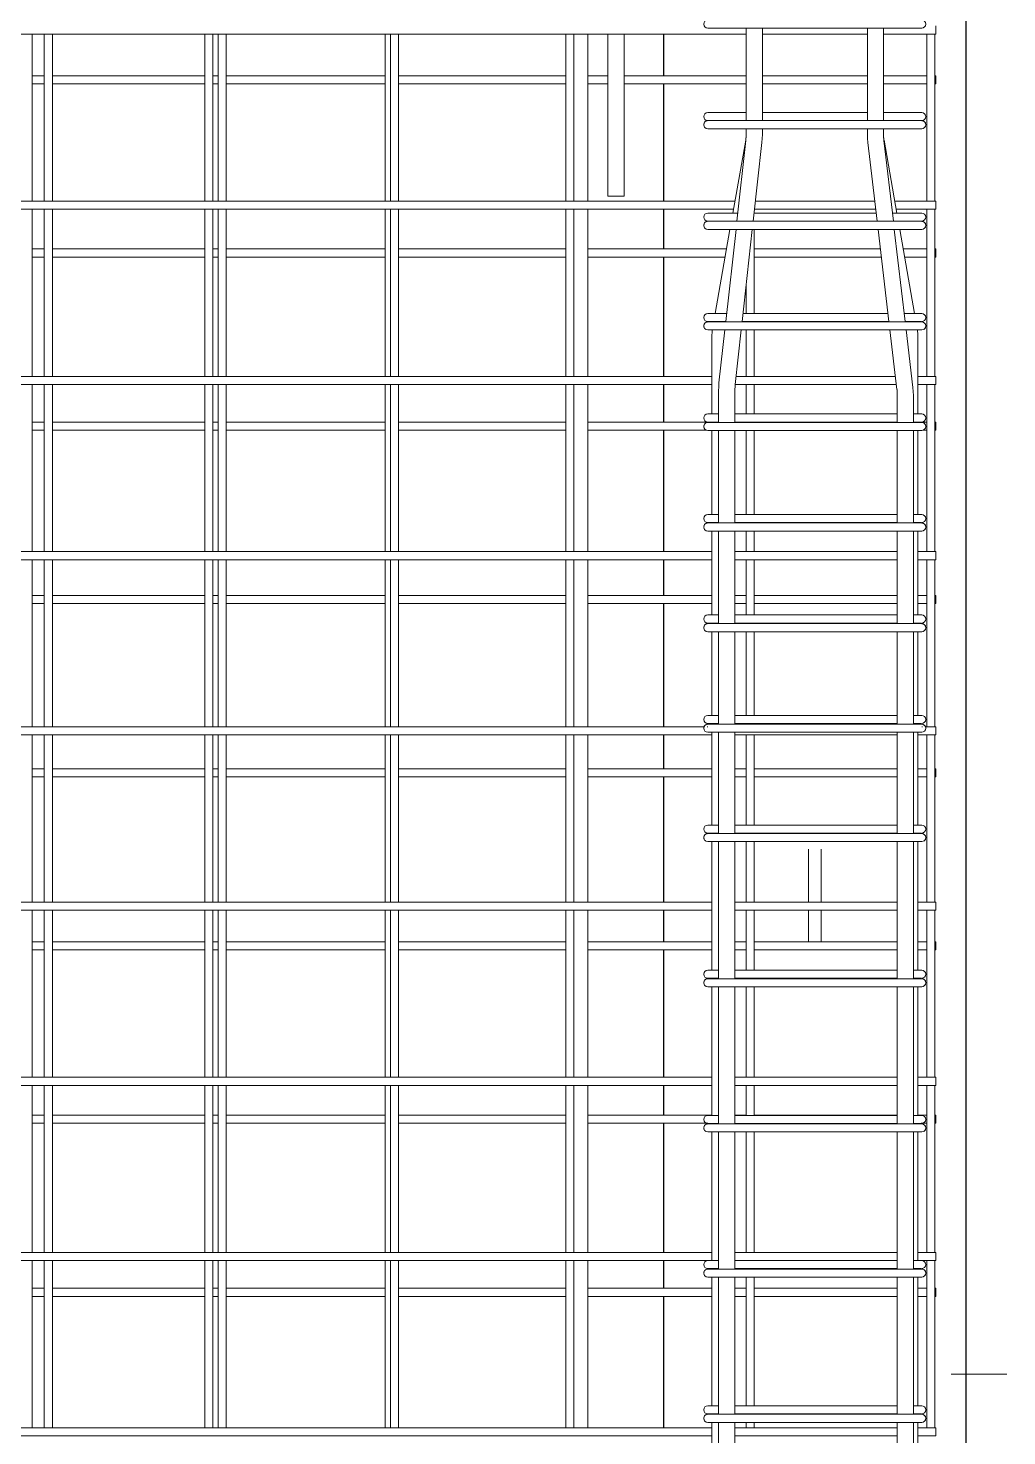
# Model space of a CAD drawing. Header units: millimetres. Extents: x 1435 to 26503, y -2036 to 18836.
# Drawn here: x 4909 to 5879, y 1588 to 2984 of the extents above; entities that cross this region are included whole.
import ezdxf

# ---------------------------------------------------------------- set-up
doc = ezdxf.new("R2010")
doc.units = ezdxf.units.MM
for name, color, linetype, lineweight in [('A-GENM', 13, 'Continuous', 18), ('A-WALL', 113, 'Continuous', 25), ('G-ANNO-SYMB', 111, 'Continuous', 9), ('S-RBAR', 171, 'Continuous', 18)]:
    doc.layers.add(name, color=color, linetype=linetype, lineweight=lineweight)

# ---------------------------------------------------------------- blocks, each defined once
blk = doc.blocks.new('12_7Ø_ Lifting Insert_COLUMN - 12_9Ø Lifting insert-V3-Elevation Front 1')
at = {"layer": 'A-GENM', "flags": 128}
for points in [[(5682.5, 2170), (5682.5, 2165.9), (5682.5, 2154.4), (5682.5, 2137.2), (5682.5, 2117.6)], [(5695.2, 2117.6), (5695.2, 2122.8), (5695.2, 2142.3), (5695.2, 2158.2), (5695.2, 2167.8), (5695.2, 2170)], [(5682.5, 2109.6), (5682.5, 2097.7), (5682.5, 2081.8), (5682.5, 2078.2)], [(5695.2, 2078.2), (5695.2, 2085.6), (5695.2, 2102.8), (5695.2, 2109.6)]]:
    blk.add_lwpolyline(points, dxfattribs=at)

msp = doc.modelspace()

# ---------------------------------------------------------------- linework, layer by layer
at = {"layer": 'A-WALL'}
for p, q in [((5838.8, -378), (5838.8, 3660)), ((5538.8, 2978.3), (5538.8, 2937)), ((5538.8, 2929), (5538.8, 2812.5)), ((5538.8, 2804.5), (5538.8, 2765.2)), ((5538.8, 2757.2), (5538.8, 2638.8)), ((5538.8, 2630.8), (5538.8, 2593.4)), ((5538.8, 2585.4), (5538.8, 2465.1)), ((5538.8, 2457.1), (5538.8, 2421.7)), ((5538.8, 2413.7), (5538.8, 2291.3)), ((5538.8, 2283.3), (5538.8, 2249.9)), ((5538.8, 2241.9), (5538.8, 2117.6)), ((5538.8, 2109.6), (5538.8, 2078.2)), ((5538.8, 2070.2), (5538.8, 1943.9)), ((5538.8, 1935.9), (5538.8, 1906.4)), ((5538.8, 1898.4), (5538.8, 1770.2)), ((5538.8, 1762.2), (5538.8, 1734.7)), ((5538.8, 1726.7), (5538.8, 1596.4))]:
    msp.add_line(p, q, dxfattribs=at)
at = {"layer": 'G-ANNO-SYMB'}
msp.add_line((5879.1, 1649.7), (5824.1, 1649.7), dxfattribs=at)
at = {"layer": 'S-RBAR'}
for p, q in [((5620.9, 2978.3), (4408.8, 2978.3)), ((4913.4, 2812.5), (4913.4, 2978.3)), ((4925.4, 2812.5), (4925.4, 2978.3)), ((4933.4, 2812.5), (4933.4, 2978.3)), ((5084.3, 2812.5), (5084.3, 2978.3)), ((5092.3, 2812.5), (5092.3, 2978.3)), ((5097.6, 2812.5), (5097.6, 2978.3)), ((5105.6, 2812.5), (5105.6, 2978.3)), ((5263.2, 2812.5), (5263.2, 2978.3)), ((5268.3, 2812.5), (5268.3, 2978.3)), ((5276.3, 2812.5), (5276.3, 2978.3)), ((5442, 2812.5), (5442, 2978.3)), ((5450, 2812.5), (5450, 2978.3)), ((5463.8, 2812.5), (5463.8, 2978.3)), ((5483.8, 2817.5), (5483.8, 2978.3)), ((5499.8, 2817.5), (5499.8, 2978.3)), ((5582.8, 2984.1), (5602.8, 2984.1)), ((5582.8, 2984.1), (5602.8, 2984.1)), ((5774.8, 2984.1), (5602.8, 2984.1)), ((5620.9, 2892.4), (5620.9, 2984.1)), ((5636.9, 2892.4), (5636.9, 2984.1)), ((5740.9, 2978.3), (5636.9, 2978.3)), ((5740.9, 2892.4), (5740.9, 2984.1)), ((5756.9, 2892.4), (5756.9, 2984.1)), ((5808.8, 2978.3), (5756.9, 2978.3)), ((5774.8, 2984.1), (5794.8, 2984.1)), ((5799.8, 2812.5), (5799.8, 2978.3)), ((5807.8, 2812.5), (5807.8, 2978.3)), ((5808.8, 2986.3), (5808.8, 2978.3)), ((4925.4, 2937), (4913.4, 2937)), ((5084.3, 2937), (4933.4, 2937)), ((5097.6, 2937), (5092.3, 2937)), ((5263.2, 2937), (5105.6, 2937)), ((5442, 2937), (5276.3, 2937)), ((5483.8, 2937), (5463.8, 2937)), ((5620.9, 2937), (5499.8, 2937)), ((5740.9, 2937), (5636.9, 2937)), ((5799.8, 2937), (5756.9, 2937)), ((5808.8, 2937), (5807.8, 2937)), ((5808.8, 2937), (5808.8, 2929)), ((4925.4, 2929), (4913.4, 2929)), ((5084.3, 2929), (4933.4, 2929)), ((5097.6, 2929), (5092.3, 2929)), ((5263.2, 2929), (5105.6, 2929)), ((5442, 2929), (5276.3, 2929)), ((5483.8, 2929), (5463.8, 2929)), ((5620.9, 2929), (5499.8, 2929)), ((5740.9, 2929), (5636.9, 2929)), ((5799.8, 2929), (5756.9, 2929)), ((5808.8, 2929), (5807.8, 2929)), ((5602.8, 2900.4), (5582.8, 2900.4)), ((5582.8, 2892.4), (5588.7, 2892.4)), ((5582.8, 2892.4), (5588.7, 2892.4)), ((5588.7, 2892.4), (5602.8, 2892.4)), ((5602.8, 2900.4), (5620.9, 2900.4)), ((5774.8, 2892.4), (5602.8, 2892.4)), ((5636.9, 2900.4), (5740.9, 2900.4)), ((5756.9, 2900.4), (5774.8, 2900.4)), ((5794.8, 2900.4), (5774.8, 2900.4)), ((5774.8, 2892.4), (5794.8, 2892.4)), ((5582.8, 2884.4), (5602.8, 2884.4)), ((5582.8, 2884.4), (5602.8, 2884.4)), ((5774.8, 2884.4), (5602.8, 2884.4)), ((5620.6, 2872.6), (5620.9, 2878.3)), ((5620.9, 2878.6), (5620.9, 2884.4)), ((5620.9, 2878.3), (5620.9, 2878.6)), ((5636.7, 2874.7), (5636.9, 2878.6)), ((5636.9, 2878.6), (5636.9, 2884.4)), ((5740.9, 2878.6), (5740.9, 2884.4)), ((5741.1, 2874.7), (5740.9, 2878.6)), ((5756.9, 2878.6), (5756.9, 2884.4)), ((5756.9, 2878.3), (5756.9, 2878.6)), ((5757.3, 2872.6), (5756.9, 2878.3)), ((5774.8, 2884.4), (5794.8, 2884.4)), ((5607.7, 2800.8), (5620.4, 2873.1)), ((5611.7, 2792.6), (5620.6, 2872.6)), ((5627.8, 2792.6), (5636.5, 2870.8)), ((5636.5, 2870.8), (5636.7, 2874.7)), ((5741.4, 2870.8), (5741.1, 2874.7)), ((5750.6, 2792.6), (5741.4, 2870.8)), ((5766.7, 2792.6), (5757.3, 2872.6)), ((5770.1, 2800.8), (5757.4, 2873.1)), ((5609.7, 2812.5), (4408.8, 2812.5)), ((5499.8, 2817.5), (5483.8, 2817.5)), ((5748.2, 2812.5), (5630, 2812.5)), ((5808.8, 2812.5), (5768.1, 2812.5)), ((5808.8, 2812.5), (5808.8, 2804.5)), ((5608.3, 2804.5), (4408.8, 2804.5)), ((4913.4, 2638.8), (4913.4, 2804.5)), ((4925.4, 2638.8), (4925.4, 2804.5)), ((4933.4, 2638.8), (4933.4, 2804.5)), ((5084.3, 2638.8), (5084.3, 2804.5)), ((5092.3, 2638.8), (5092.3, 2804.5)), ((5097.6, 2638.8), (5097.6, 2804.5)), ((5105.6, 2638.8), (5105.6, 2804.5)), ((5263.2, 2638.8), (5263.2, 2804.5)), ((5268.3, 2638.8), (5268.3, 2804.5)), ((5276.3, 2638.8), (5276.3, 2804.5)), ((5442, 2638.8), (5442, 2804.5)), ((5450, 2638.8), (5450, 2804.5)), ((5463.8, 2638.8), (5463.8, 2804.5)), ((5602.8, 2800.8), (5582.8, 2800.8)), ((5588.7, 2792.8), (5582.8, 2792.8)), ((5582.8, 2792.6), (5588.7, 2792.6)), ((5582.8, 2792.6), (5588.7, 2792.6)), ((5602.8, 2792.8), (5588.7, 2792.8)), ((5588.7, 2792.6), (5602.8, 2792.6)), ((5602.8, 2800.8), (5612.6, 2800.8)), ((5602.8, 2792.8), (5611.7, 2792.8)), ((5774.8, 2792.6), (5602.8, 2792.6)), ((5627.8, 2792.8), (5750.6, 2792.8)), ((5628.7, 2800.8), (5749.6, 2800.8)), ((5628.9, 2800.8), (5628.9, 2802.6)), ((5749.2, 2804.5), (5629.1, 2804.5)), ((5765.7, 2800.8), (5774.8, 2800.8)), ((5766.7, 2792.8), (5774.8, 2792.8)), ((5808.8, 2804.5), (5769.5, 2804.5)), ((5794.8, 2800.8), (5774.8, 2800.8)), ((5788.9, 2792.8), (5774.8, 2792.8)), ((5774.8, 2792.6), (5794.8, 2792.6)), ((5794.1, 2792.8), (5788.9, 2792.8)), ((5799.8, 2638.8), (5799.8, 2804.5)), ((5807.8, 2638.8), (5807.8, 2804.5)), ((5582.8, 2784.6), (5602.8, 2784.6)), ((5582.8, 2784.6), (5602.8, 2784.6)), ((5590.1, 2701.2), (5604.8, 2784.6)), ((5600.7, 2693.4), (5610.8, 2784.6)), ((5774.8, 2784.6), (5602.8, 2784.6)), ((5616.8, 2693.4), (5626.9, 2784.6)), ((5628.9, 2701.2), (5628.9, 2784.6)), ((5762.3, 2693.4), (5751.5, 2784.6)), ((5778.4, 2693.4), (5767.6, 2784.6)), ((5787.7, 2701.2), (5773, 2784.6)), ((5774.8, 2784.6), (5794.8, 2784.6)), ((4925.4, 2765.2), (4913.4, 2765.2)), ((5084.3, 2765.2), (4933.4, 2765.2)), ((5097.6, 2765.2), (5092.3, 2765.2)), ((5263.2, 2765.2), (5105.6, 2765.2)), ((5442, 2765.2), (5276.3, 2765.2)), ((5601.4, 2765.2), (5463.8, 2765.2)), ((5753.8, 2765.2), (5628.9, 2765.2)), ((5799.8, 2765.2), (5776.4, 2765.2)), ((5808.8, 2765.2), (5807.8, 2765.2)), ((5808.8, 2765.2), (5808.8, 2757.2)), ((4925.4, 2757.2), (4913.4, 2757.2)), ((5084.3, 2757.2), (4933.4, 2757.2)), ((5097.6, 2757.2), (5092.3, 2757.2)), ((5263.2, 2757.2), (5105.6, 2757.2)), ((5442, 2757.2), (5276.3, 2757.2)), ((5600, 2757.2), (5463.8, 2757.2)), ((5754.8, 2757.2), (5628.9, 2757.2)), ((5799.8, 2757.2), (5777.8, 2757.2)), ((5808.8, 2757.2), (5807.8, 2757.2)), ((5620.9, 2701.2), (5620.9, 2730.5)), ((5601.4, 2701.2), (5582.8, 2701.2)), ((5617.6, 2701.2), (5761.4, 2701.2)), ((5794.8, 2701.2), (5777.6, 2701.2)), ((5588.7, 2693.2), (5582.8, 2693.2)), ((5582.8, 2692.9), (5588.7, 2692.9)), ((5582.8, 2692.9), (5588.7, 2692.9)), ((5582.8, 2684.9), (5602.8, 2684.9)), ((5582.8, 2684.9), (5602.8, 2684.9)), ((5600.6, 2693.2), (5588.7, 2693.2)), ((5588.7, 2692.9), (5602.8, 2692.9)), ((5593.9, 2632.5), (5599.7, 2684.9)), ((5774.8, 2692.9), (5602.8, 2692.9)), ((5774.8, 2684.9), (5602.8, 2684.9)), ((5609.8, 2630.7), (5615.8, 2684.9)), ((5616.8, 2693.2), (5762.3, 2693.2)), ((5620.9, 2638.8), (5620.9, 2684.9)), ((5628.9, 2638.8), (5628.9, 2684.9)), ((5770.2, 2626), (5763.3, 2684.9)), ((5774.8, 2692.9), (5794.8, 2692.9)), ((5774.8, 2684.9), (5794.8, 2684.9)), ((5788.9, 2693.2), (5778.5, 2693.2)), ((5786.1, 2627.9), (5779.4, 2684.9)), ((5794.1, 2693.2), (5788.9, 2693.2)), ((5586.9, 2601.6), (5586.9, 2678.8)), ((5790.9, 2601.6), (5790.9, 2678.8)), ((5586.9, 2638.8), (4408.8, 2638.8)), ((5768.7, 2638.8), (5610.7, 2638.8)), ((5808.8, 2638.8), (5790.9, 2638.8)), ((5808.8, 2638.8), (5808.8, 2630.8)), ((5586.9, 2630.8), (4408.8, 2630.8)), ((4913.4, 2465.1), (4913.4, 2630.8)), ((4925.4, 2465.1), (4925.4, 2630.8)), ((4933.4, 2465.1), (4933.4, 2630.8)), ((5084.3, 2465.1), (5084.3, 2630.8)), ((5092.3, 2465.1), (5092.3, 2630.8)), ((5097.6, 2465.1), (5097.6, 2630.8)), ((5105.6, 2465.1), (5105.6, 2630.8)), ((5263.2, 2465.1), (5263.2, 2630.8)), ((5268.3, 2465.1), (5268.3, 2630.8)), ((5276.3, 2465.1), (5276.3, 2630.8)), ((5442, 2465.1), (5442, 2630.8)), ((5450, 2465.1), (5450, 2630.8)), ((5463.8, 2465.1), (5463.8, 2630.8)), ((5593.5, 2624.6), (5593.7, 2628.6)), ((5593.5, 2593.2), (5593.5, 2624.6)), ((5593.7, 2628.6), (5593.9, 2632.5)), ((5609.5, 2624.6), (5609.8, 2630.3)), ((5609.5, 2593.2), (5609.5, 2624.6)), ((5769.7, 2630.8), (5609.8, 2630.8)), ((5609.8, 2630.3), (5609.8, 2630.7)), ((5620.9, 2601.6), (5620.9, 2630.8)), ((5628.9, 2601.6), (5628.9, 2630.8)), ((5770.3, 2625.7), (5770.2, 2626)), ((5770.6, 2620), (5770.3, 2625.7)), ((5786.4, 2624), (5786.1, 2627.9)), ((5786.6, 2620), (5786.4, 2624)), ((5808.8, 2630.8), (5790.9, 2630.8)), ((5799.8, 2465.1), (5799.8, 2630.8)), ((5807.8, 2465.1), (5807.8, 2630.8)), ((5770.6, 2593.2), (5770.6, 2620)), ((5786.6, 2593.2), (5786.6, 2620)), ((5592.9, 2601.6), (5582.8, 2601.6)), ((5609.5, 2601.6), (5770.6, 2601.6)), ((5794.8, 2601.6), (5786.9, 2601.6)), ((4925.4, 2593.4), (4913.4, 2593.4)), ((4925.4, 2585.4), (4913.4, 2585.4)), ((5084.3, 2593.4), (4933.4, 2593.4)), ((5084.3, 2585.4), (4933.4, 2585.4)), ((5097.6, 2593.4), (5092.3, 2593.4)), ((5097.6, 2585.4), (5092.3, 2585.4)), ((5263.2, 2593.4), (5105.6, 2593.4)), ((5263.2, 2585.4), (5105.6, 2585.4)), ((5442, 2593.4), (5276.3, 2593.4)), ((5442, 2585.4), (5276.3, 2585.4)), ((5586.9, 2593.4), (5463.8, 2593.4)), ((5581.5, 2585.4), (5463.8, 2585.4)), ((5588.7, 2593.6), (5582.8, 2593.6)), ((5582.8, 2593.2), (5588.7, 2593.2)), ((5582.8, 2593.2), (5588.7, 2593.2)), ((5582.8, 2585.2), (5602.8, 2585.2)), ((5582.8, 2585.2), (5602.8, 2585.2)), ((5586.9, 2501.9), (5586.9, 2585.2)), ((5593.3, 2593.6), (5588.7, 2593.6)), ((5588.7, 2593.2), (5602.8, 2593.2)), ((5593.5, 2493.5), (5593.5, 2585.2)), ((5774.8, 2593.2), (5602.8, 2593.2)), ((5774.8, 2585.2), (5602.8, 2585.2)), ((5609.5, 2593.6), (5770.6, 2593.6)), ((5620.9, 2593.4), (5609.5, 2593.4)), ((5609.5, 2493.5), (5609.5, 2585.2)), ((5620.9, 2501.9), (5620.9, 2585.2)), ((5770.6, 2593.4), (5628.9, 2593.4)), ((5628.9, 2501.9), (5628.9, 2585.2)), ((5770.6, 2493.5), (5770.6, 2585.2)), ((5774.8, 2593.2), (5794.8, 2593.2)), ((5774.8, 2585.2), (5794.8, 2585.2)), ((5786.6, 2493.5), (5786.6, 2585.2)), ((5788.9, 2593.6), (5786.8, 2593.6)), ((5794.1, 2593.6), (5788.9, 2593.6)), ((5799.8, 2593.4), (5790.9, 2593.4)), ((5790.9, 2501.9), (5790.9, 2585.2)), ((5799.8, 2585.4), (5796.1, 2585.4)), ((5808.8, 2593.4), (5807.8, 2593.4)), ((5808.8, 2585.4), (5807.8, 2585.4)), ((5808.8, 2593.4), (5808.8, 2585.4)), ((5592.9, 2501.9), (5582.8, 2501.9)), ((5609.5, 2501.9), (5770.6, 2501.9)), ((5794.8, 2501.9), (5786.9, 2501.9)), ((5588.7, 2493.9), (5582.8, 2493.9)), ((5582.8, 2493.5), (5588.7, 2493.5)), ((5582.8, 2493.5), (5588.7, 2493.5)), ((5582.8, 2485.5), (5602.8, 2485.5)), ((5582.8, 2485.5), (5602.8, 2485.5)), ((5586.9, 2493.5), (5586.9, 2493.9)), ((5586.9, 2402.3), (5586.9, 2485.5)), ((5593.3, 2493.9), (5588.7, 2493.9)), ((5588.7, 2493.5), (5602.8, 2493.5)), ((5593.5, 2393.7), (5593.5, 2485.5)), ((5774.8, 2493.5), (5602.8, 2493.5)), ((5774.8, 2485.5), (5602.8, 2485.5)), ((5609.5, 2493.9), (5770.6, 2493.9)), ((5609.5, 2393.7), (5609.5, 2485.5)), ((5620.9, 2493.5), (5620.9, 2493.9)), ((5620.9, 2465.1), (5620.9, 2485.5)), ((5628.9, 2493.5), (5628.9, 2493.9)), ((5628.9, 2465.1), (5628.9, 2485.5)), ((5770.6, 2393.7), (5770.6, 2485.5)), ((5774.8, 2493.5), (5794.8, 2493.5)), ((5774.8, 2485.5), (5794.8, 2485.5)), ((5786.6, 2393.7), (5786.6, 2485.5)), ((5788.9, 2493.9), (5786.8, 2493.9)), ((5794.1, 2493.9), (5788.9, 2493.9)), ((5790.9, 2493.5), (5790.9, 2493.9)), ((5790.9, 2402.3), (5790.9, 2485.5)), ((5586.9, 2465.1), (4408.8, 2465.1)), ((5586.9, 2457.1), (4408.8, 2457.1)), ((4913.4, 2291.3), (4913.4, 2457.1)), ((4925.4, 2291.3), (4925.4, 2457.1)), ((4933.4, 2291.3), (4933.4, 2457.1)), ((5084.3, 2291.3), (5084.3, 2457.1)), ((5092.3, 2291.3), (5092.3, 2457.1)), ((5097.6, 2291.3), (5097.6, 2457.1)), ((5105.6, 2291.3), (5105.6, 2457.1)), ((5263.2, 2291.3), (5263.2, 2457.1)), ((5268.3, 2291.3), (5268.3, 2457.1)), ((5276.3, 2291.3), (5276.3, 2457.1)), ((5442, 2291.3), (5442, 2457.1)), ((5450, 2291.3), (5450, 2457.1)), ((5463.8, 2291.3), (5463.8, 2457.1)), ((5770.6, 2465.1), (5609.5, 2465.1)), ((5770.6, 2457.1), (5609.5, 2457.1)), ((5620.9, 2402.3), (5620.9, 2457.1)), ((5628.9, 2402.3), (5628.9, 2457.1)), ((5808.8, 2465.1), (5790.9, 2465.1)), ((5808.8, 2457.1), (5790.9, 2457.1)), ((5799.8, 2291.3), (5799.8, 2457.1)), ((5807.8, 2291.3), (5807.8, 2457.1)), ((5808.8, 2465.1), (5808.8, 2457.1)), ((4925.4, 2421.7), (4913.4, 2421.7)), ((5084.3, 2421.7), (4933.4, 2421.7)), ((5097.6, 2421.7), (5092.3, 2421.7)), ((5263.2, 2421.7), (5105.6, 2421.7)), ((5442, 2421.7), (5276.3, 2421.7)), ((5586.9, 2421.7), (5463.8, 2421.7)), ((5620.9, 2421.7), (5609.5, 2421.7)), ((5770.6, 2421.7), (5628.9, 2421.7)), ((5799.8, 2421.7), (5790.9, 2421.7)), ((5808.8, 2421.7), (5807.8, 2421.7)), ((5808.8, 2421.7), (5808.8, 2413.7)), ((4925.4, 2413.7), (4913.4, 2413.7)), ((5084.3, 2413.7), (4933.4, 2413.7)), ((5097.6, 2413.7), (5092.3, 2413.7)), ((5263.2, 2413.7), (5105.6, 2413.7)), ((5442, 2413.7), (5276.3, 2413.7)), ((5586.9, 2413.7), (5463.8, 2413.7)), ((5592.9, 2402.3), (5582.8, 2402.3)), ((5620.9, 2413.7), (5609.5, 2413.7)), ((5609.5, 2402.3), (5770.6, 2402.3)), ((5770.6, 2413.7), (5628.9, 2413.7)), ((5794.8, 2402.3), (5786.9, 2402.3)), ((5799.8, 2413.7), (5790.9, 2413.7)), ((5808.8, 2413.7), (5807.8, 2413.7)), ((5588.7, 2394.3), (5582.8, 2394.3)), ((5582.8, 2393.7), (5588.7, 2393.7)), ((5582.8, 2393.7), (5588.7, 2393.7)), ((5586.9, 2393.7), (5586.9, 2394.3)), ((5593.3, 2394.3), (5588.7, 2394.3)), ((5588.7, 2393.7), (5602.8, 2393.7)), ((5774.8, 2393.7), (5602.8, 2393.7)), ((5609.5, 2394.3), (5770.6, 2394.3)), ((5620.9, 2393.7), (5620.9, 2394.3)), ((5628.9, 2393.7), (5628.9, 2394.3)), ((5774.8, 2393.7), (5794.8, 2393.7)), ((5788.9, 2394.3), (5786.8, 2394.3)), ((5794.1, 2394.3), (5788.9, 2394.3)), ((5790.9, 2393.7), (5790.9, 2394.3)), ((5582.8, 2385.7), (5602.8, 2385.7)), ((5582.8, 2385.7), (5602.8, 2385.7)), ((5586.9, 2302.7), (5586.9, 2385.7)), ((5593.5, 2294), (5593.5, 2385.7)), ((5774.8, 2385.7), (5602.8, 2385.7)), ((5609.5, 2294), (5609.5, 2385.7)), ((5620.9, 2302.7), (5620.9, 2385.7)), ((5628.9, 2302.7), (5628.9, 2385.7)), ((5770.6, 2294), (5770.6, 2385.7)), ((5774.8, 2385.7), (5794.8, 2385.7)), ((5786.6, 2294), (5786.6, 2385.7)), ((5790.9, 2302.7), (5790.9, 2385.7)), ((5579.3, 2291.3), (4408.8, 2291.3)), ((5582.8, 2291.3), (5582.1, 2291.3)), ((5592.9, 2302.7), (5582.8, 2302.7)), ((5588.7, 2294.7), (5582.8, 2294.7)), ((5582.8, 2294), (5588.7, 2294)), ((5582.8, 2294), (5588.7, 2294)), ((5586.9, 2294), (5586.9, 2294.7)), ((5593.3, 2294.7), (5588.7, 2294.7)), ((5588.7, 2294), (5602.8, 2294)), ((5774.8, 2294), (5602.8, 2294)), ((5609.5, 2302.7), (5770.6, 2302.7)), ((5609.5, 2294.7), (5770.6, 2294.7)), ((5620.9, 2294), (5620.9, 2294.7)), ((5628.9, 2294), (5628.9, 2294.7)), ((5774.8, 2294), (5794.8, 2294)), ((5788.9, 2294.7), (5786.8, 2294.7)), ((5794.8, 2302.7), (5786.9, 2302.7)), ((5794.1, 2294.7), (5788.9, 2294.7)), ((5790.9, 2294), (5790.9, 2294.7)), ((5795.5, 2291.3), (5794.8, 2291.3)), ((5808.8, 2291.3), (5798.4, 2291.3)), ((5808.8, 2291.3), (5808.8, 2283.3)), ((5586.9, 2283.3), (4408.8, 2283.3)), ((4913.4, 2117.6), (4913.4, 2283.3)), ((4925.4, 2117.6), (4925.4, 2283.3)), ((4933.4, 2117.6), (4933.4, 2283.3)), ((5084.3, 2117.6), (5084.3, 2283.3)), ((5092.3, 2117.6), (5092.3, 2283.3)), ((5097.6, 2117.6), (5097.6, 2283.3)), ((5105.6, 2117.6), (5105.6, 2283.3)), ((5263.2, 2117.6), (5263.2, 2283.3)), ((5268.3, 2117.6), (5268.3, 2283.3)), ((5276.3, 2117.6), (5276.3, 2283.3)), ((5442, 2117.6), (5442, 2283.3)), ((5450, 2117.6), (5450, 2283.3)), ((5463.8, 2117.6), (5463.8, 2283.3)), ((5582.8, 2286), (5602.8, 2286)), ((5582.8, 2286), (5602.8, 2286)), ((5586.9, 2194), (5586.9, 2286)), ((5593.5, 2185.6), (5593.5, 2286)), ((5774.8, 2286), (5602.8, 2286)), ((5609.5, 2185.6), (5609.5, 2286)), ((5770.6, 2283.3), (5609.5, 2283.3)), ((5620.9, 2194), (5620.9, 2283.3)), ((5628.9, 2194), (5628.9, 2283.3)), ((5770.6, 2185.6), (5770.6, 2286)), ((5774.8, 2286), (5794.8, 2286)), ((5786.6, 2185.6), (5786.6, 2286)), ((5790.9, 2194), (5790.9, 2286)), ((5808.8, 2283.3), (5790.9, 2283.3)), ((5799.8, 2117.6), (5799.8, 2283.3)), ((5807.8, 2117.6), (5807.8, 2283.3)), ((4925.4, 2249.9), (4913.4, 2249.9)), ((5084.3, 2249.9), (4933.4, 2249.9)), ((5097.6, 2249.9), (5092.3, 2249.9)), ((5263.2, 2249.9), (5105.6, 2249.9)), ((5442, 2249.9), (5276.3, 2249.9)), ((5586.9, 2249.9), (5463.8, 2249.9)), ((5620.9, 2249.9), (5609.5, 2249.9)), ((5770.6, 2249.9), (5628.9, 2249.9)), ((5799.8, 2249.9), (5790.9, 2249.9)), ((5808.8, 2249.9), (5807.8, 2249.9)), ((5808.8, 2249.9), (5808.8, 2241.9)), ((4925.4, 2241.9), (4913.4, 2241.9)), ((5084.3, 2241.9), (4933.4, 2241.9)), ((5097.6, 2241.9), (5092.3, 2241.9)), ((5263.2, 2241.9), (5105.6, 2241.9)), ((5442, 2241.9), (5276.3, 2241.9)), ((5586.9, 2241.9), (5463.8, 2241.9)), ((5620.9, 2241.9), (5609.5, 2241.9)), ((5770.6, 2241.9), (5628.9, 2241.9)), ((5799.8, 2241.9), (5790.9, 2241.9)), ((5808.8, 2241.9), (5807.8, 2241.9)), ((5592.9, 2194), (5582.8, 2194)), ((5609.5, 2194), (5770.6, 2194)), ((5794.8, 2194), (5786.9, 2194)), ((5588.7, 2186), (5582.8, 2186)), ((5582.8, 2185.6), (5588.7, 2185.6)), ((5582.8, 2185.6), (5588.7, 2185.6)), ((5582.8, 2177.6), (5602.8, 2177.6)), ((5582.8, 2177.6), (5602.8, 2177.6)), ((5586.9, 2050.1), (5586.9, 2177.6)), ((5593.3, 2186), (5588.7, 2186)), ((5588.7, 2185.6), (5602.8, 2185.6)), ((5593.5, 2041.7), (5593.5, 2177.6)), ((5774.8, 2185.6), (5602.8, 2185.6)), ((5774.8, 2177.6), (5602.8, 2177.6)), ((5609.5, 2186), (5770.6, 2186)), ((5609.5, 2041.7), (5609.5, 2177.6)), ((5620.9, 2117.6), (5620.9, 2177.6)), ((5628.9, 2117.6), (5628.9, 2177.6)), ((5770.6, 2041.7), (5770.6, 2177.6)), ((5774.8, 2185.6), (5794.8, 2185.6)), ((5774.8, 2177.6), (5794.8, 2177.6)), ((5786.6, 2041.7), (5786.6, 2177.6)), ((5788.9, 2186), (5786.8, 2186)), ((5794.1, 2186), (5788.9, 2186)), ((5790.9, 2050.1), (5790.9, 2177.6)), ((5586.9, 2117.6), (4408.8, 2117.6)), ((5586.9, 2109.6), (4408.8, 2109.6)), ((4913.4, 1943.9), (4913.4, 2109.6)), ((4925.4, 1943.9), (4925.4, 2109.6)), ((4933.4, 1943.9), (4933.4, 2109.6)), ((5084.3, 1943.9), (5084.3, 2109.6)), ((5092.3, 1943.9), (5092.3, 2109.6)), ((5097.6, 1943.9), (5097.6, 2109.6)), ((5105.6, 1943.9), (5105.6, 2109.6)), ((5263.2, 1943.9), (5263.2, 2109.6)), ((5268.3, 1943.9), (5268.3, 2109.6)), ((5276.3, 1943.9), (5276.3, 2109.6)), ((5442, 1943.9), (5442, 2109.6)), ((5450, 1943.9), (5450, 2109.6)), ((5463.8, 1943.9), (5463.8, 2109.6)), ((5770.6, 2117.6), (5609.5, 2117.6)), ((5770.6, 2109.6), (5609.5, 2109.6)), ((5620.9, 2050.1), (5620.9, 2109.6)), ((5628.9, 2050.1), (5628.9, 2109.6)), ((5808.8, 2117.6), (5790.9, 2117.6)), ((5808.8, 2109.6), (5790.9, 2109.6)), ((5799.8, 1943.9), (5799.8, 2109.6)), ((5807.8, 1943.9), (5807.8, 2109.6)), ((5808.8, 2117.6), (5808.8, 2109.6)), ((4925.4, 2078.2), (4913.4, 2078.2)), ((4925.4, 2070.2), (4913.4, 2070.2)), ((5084.3, 2078.2), (4933.4, 2078.2)), ((5084.3, 2070.2), (4933.4, 2070.2)), ((5097.6, 2078.2), (5092.3, 2078.2)), ((5097.6, 2070.2), (5092.3, 2070.2)), ((5263.2, 2078.2), (5105.6, 2078.2)), ((5263.2, 2070.2), (5105.6, 2070.2)), ((5442, 2078.2), (5276.3, 2078.2)), ((5442, 2070.2), (5276.3, 2070.2)), ((5586.9, 2078.2), (5463.8, 2078.2)), ((5586.9, 2070.2), (5463.8, 2070.2)), ((5620.9, 2078.2), (5609.5, 2078.2)), ((5620.9, 2070.2), (5609.5, 2070.2)), ((5770.6, 2078.2), (5628.9, 2078.2)), ((5770.6, 2070.2), (5628.9, 2070.2)), ((5799.8, 2078.2), (5790.9, 2078.2)), ((5799.8, 2070.2), (5790.9, 2070.2)), ((5808.8, 2078.2), (5807.8, 2078.2)), ((5808.8, 2070.2), (5807.8, 2070.2)), ((5808.8, 2078.2), (5808.8, 2070.2)), ((5592.9, 2050.1), (5582.8, 2050.1)), ((5588.7, 2042.1), (5582.8, 2042.1)), ((5582.8, 2041.7), (5588.7, 2041.7)), ((5582.8, 2041.7), (5588.7, 2041.7)), ((5593.3, 2042.1), (5588.7, 2042.1)), ((5588.7, 2041.7), (5602.8, 2041.7)), ((5774.8, 2041.7), (5602.8, 2041.7)), ((5609.5, 2050.1), (5770.6, 2050.1)), ((5609.5, 2042.1), (5770.6, 2042.1)), ((5774.8, 2041.7), (5794.8, 2041.7)), ((5788.9, 2042.1), (5786.8, 2042.1)), ((5794.8, 2050.1), (5786.9, 2050.1)), ((5794.1, 2042.1), (5788.9, 2042.1)), ((5582.8, 2033.7), (5602.8, 2033.7)), ((5582.8, 2033.7), (5602.8, 2033.7)), ((5586.9, 1906.1), (5586.9, 2033.7)), ((5593.5, 1897.7), (5593.5, 2033.7)), ((5774.8, 2033.7), (5602.8, 2033.7)), ((5609.5, 1897.7), (5609.5, 2033.7)), ((5620.9, 1943.9), (5620.9, 2033.7)), ((5628.9, 1943.9), (5628.9, 2033.7)), ((5770.6, 1897.7), (5770.6, 2033.7)), ((5774.8, 2033.7), (5794.8, 2033.7)), ((5786.6, 1897.7), (5786.6, 2033.7)), ((5790.9, 1906.1), (5790.9, 2033.7)), ((5586.9, 1943.9), (4408.8, 1943.9)), ((5770.6, 1943.9), (5609.5, 1943.9)), ((5808.8, 1943.9), (5790.9, 1943.9)), ((5808.8, 1943.9), (5808.8, 1935.9)), ((5586.9, 1935.9), (4408.8, 1935.9)), ((4913.4, 1770.2), (4913.4, 1935.9)), ((4925.4, 1770.2), (4925.4, 1935.9)), ((4933.4, 1770.2), (4933.4, 1935.9)), ((5084.3, 1770.2), (5084.3, 1935.9)), ((5092.3, 1770.2), (5092.3, 1935.9)), ((5097.6, 1770.2), (5097.6, 1935.9)), ((5105.6, 1770.2), (5105.6, 1935.9)), ((5263.2, 1770.2), (5263.2, 1935.9)), ((5268.3, 1770.2), (5268.3, 1935.9)), ((5276.3, 1770.2), (5276.3, 1935.9)), ((5442, 1770.2), (5442, 1935.9)), ((5450, 1770.2), (5450, 1935.9)), ((5463.8, 1770.2), (5463.8, 1935.9)), ((5770.6, 1935.9), (5609.5, 1935.9)), ((5620.9, 1906.1), (5620.9, 1935.9)), ((5628.9, 1906.1), (5628.9, 1935.9)), ((5808.8, 1935.9), (5790.9, 1935.9)), ((5799.8, 1770.2), (5799.8, 1935.9)), ((5807.8, 1770.2), (5807.8, 1935.9)), ((4925.4, 1906.4), (4913.4, 1906.4)), ((4925.4, 1898.4), (4913.4, 1898.4)), ((5084.3, 1906.4), (4933.4, 1906.4)), ((5084.3, 1898.4), (4933.4, 1898.4)), ((5097.6, 1906.4), (5092.3, 1906.4)), ((5097.6, 1898.4), (5092.3, 1898.4)), ((5263.2, 1906.4), (5105.6, 1906.4)), ((5263.2, 1898.4), (5105.6, 1898.4)), ((5442, 1906.4), (5276.3, 1906.4)), ((5442, 1898.4), (5276.3, 1898.4)), ((5586.9, 1906.4), (5463.8, 1906.4)), ((5581.4, 1898.4), (5463.8, 1898.4)), ((5582.8, 1898.4), (5581.8, 1898.4)), ((5592.9, 1906.1), (5582.8, 1906.1)), ((5620.9, 1906.4), (5609.5, 1906.4)), ((5609.5, 1906.1), (5770.6, 1906.1)), ((5770.6, 1906.4), (5628.9, 1906.4)), ((5794.8, 1906.1), (5786.9, 1906.1)), ((5799.8, 1906.4), (5790.9, 1906.4)), ((5795.8, 1898.4), (5794.1, 1898.4)), ((5799.8, 1898.4), (5796.3, 1898.4)), ((5808.8, 1906.4), (5807.8, 1906.4)), ((5808.8, 1898.4), (5807.8, 1898.4)), ((5808.8, 1906.4), (5808.8, 1898.4)), ((5588.7, 1898.1), (5582.8, 1898.1)), ((5582.8, 1897.7), (5588.7, 1897.7)), ((5582.8, 1897.7), (5588.7, 1897.7)), ((5582.8, 1889.7), (5602.8, 1889.7)), ((5582.8, 1889.7), (5602.8, 1889.7)), ((5586.9, 1762.2), (5586.9, 1889.7)), ((5593.3, 1898.1), (5588.7, 1898.1)), ((5588.7, 1897.7), (5602.8, 1897.7)), ((5593.5, 1753.8), (5593.5, 1889.7)), ((5774.8, 1897.7), (5602.8, 1897.7)), ((5774.8, 1889.7), (5602.8, 1889.7)), ((5609.5, 1898.1), (5770.6, 1898.1)), ((5609.5, 1753.8), (5609.5, 1889.7)), ((5620.9, 1770.2), (5620.9, 1889.7)), ((5628.9, 1770.2), (5628.9, 1889.7)), ((5770.6, 1753.8), (5770.6, 1889.7)), ((5774.8, 1897.7), (5794.8, 1897.7)), ((5774.8, 1889.7), (5794.8, 1889.7)), ((5786.6, 1753.8), (5786.6, 1889.7)), ((5788.9, 1898.1), (5786.8, 1898.1)), ((5794.1, 1898.1), (5788.9, 1898.1)), ((5790.9, 1762.2), (5790.9, 1889.7)), ((5586.9, 1770.2), (4408.8, 1770.2)), ((5582.8, 1762.2), (4408.8, 1762.2)), ((4913.4, 1596.4), (4913.4, 1762.2)), ((4925.4, 1596.4), (4925.4, 1762.2)), ((4933.4, 1596.4), (4933.4, 1762.2)), ((5084.3, 1596.4), (5084.3, 1762.2)), ((5092.3, 1596.4), (5092.3, 1762.2)), ((5097.6, 1596.4), (5097.6, 1762.2)), ((5105.6, 1596.4), (5105.6, 1762.2)), ((5263.2, 1596.4), (5263.2, 1762.2)), ((5268.3, 1596.4), (5268.3, 1762.2)), ((5276.3, 1596.4), (5276.3, 1762.2)), ((5442, 1596.4), (5442, 1762.2)), ((5450, 1596.4), (5450, 1762.2)), ((5463.8, 1596.4), (5463.8, 1762.2)), ((5592.9, 1762.2), (5582.8, 1762.2)), ((5770.6, 1770.2), (5609.5, 1770.2)), ((5609.5, 1762.2), (5770.6, 1762.2)), ((5794.8, 1762.2), (5786.9, 1762.2)), ((5808.8, 1770.2), (5790.9, 1770.2)), ((5808.8, 1762.2), (5794.8, 1762.2)), ((5799.8, 1596.4), (5799.8, 1762.2)), ((5807.8, 1596.4), (5807.8, 1762.2)), ((5808.8, 1770.2), (5808.8, 1762.2)), ((5588.7, 1754.2), (5582.8, 1754.2)), ((5582.8, 1753.8), (5588.7, 1753.8)), ((5582.8, 1753.8), (5588.7, 1753.8)), ((5582.8, 1745.8), (5602.8, 1745.8)), ((5582.8, 1745.8), (5602.8, 1745.8)), ((5586.9, 1618.2), (5586.9, 1745.8)), ((5593.3, 1754.2), (5588.7, 1754.2)), ((5588.7, 1753.8), (5602.8, 1753.8)), ((5593.5, 1609.8), (5593.5, 1745.8)), ((5774.8, 1753.8), (5602.8, 1753.8)), ((5774.8, 1745.8), (5602.8, 1745.8)), ((5609.5, 1754.2), (5770.6, 1754.2)), ((5609.5, 1609.8), (5609.5, 1745.8)), ((5620.9, 1618.2), (5620.9, 1745.8)), ((5628.9, 1618.2), (5628.9, 1745.8)), ((5770.6, 1609.8), (5770.6, 1745.8)), ((5774.8, 1753.8), (5794.8, 1753.8)), ((5774.8, 1745.8), (5794.8, 1745.8)), ((5786.6, 1609.8), (5786.6, 1745.8)), ((5788.9, 1754.2), (5786.8, 1754.2)), ((5794.1, 1754.2), (5788.9, 1754.2)), ((5790.9, 1618.2), (5790.9, 1745.8)), ((4925.4, 1734.7), (4913.4, 1734.7)), ((5084.3, 1734.7), (4933.4, 1734.7)), ((5097.6, 1734.7), (5092.3, 1734.7)), ((5263.2, 1734.7), (5105.6, 1734.7)), ((5442, 1734.7), (5276.3, 1734.7)), ((5586.9, 1734.7), (5463.8, 1734.7)), ((5620.9, 1734.7), (5609.5, 1734.7)), ((5770.6, 1734.7), (5628.9, 1734.7)), ((5799.8, 1734.7), (5790.9, 1734.7)), ((5808.8, 1734.7), (5807.8, 1734.7)), ((5808.8, 1734.7), (5808.8, 1726.7)), ((4925.4, 1726.7), (4913.4, 1726.7)), ((5084.3, 1726.7), (4933.4, 1726.7)), ((5097.6, 1726.7), (5092.3, 1726.7)), ((5263.2, 1726.7), (5105.6, 1726.7)), ((5442, 1726.7), (5276.3, 1726.7)), ((5586.9, 1726.7), (5463.8, 1726.7)), ((5620.9, 1726.7), (5609.5, 1726.7)), ((5770.6, 1726.7), (5628.9, 1726.7)), ((5799.8, 1726.7), (5790.9, 1726.7)), ((5808.8, 1726.7), (5807.8, 1726.7)), ((5592.9, 1618.2), (5582.8, 1618.2)), ((5588.7, 1610.2), (5582.8, 1610.2)), ((5582.8, 1609.8), (5588.7, 1609.8)), ((5582.8, 1609.8), (5588.7, 1609.8)), ((5593.3, 1610.2), (5588.7, 1610.2)), ((5588.7, 1609.8), (5602.8, 1609.8)), ((5774.8, 1609.8), (5602.8, 1609.8)), ((5609.5, 1618.2), (5770.6, 1618.2)), ((5609.5, 1610.2), (5770.6, 1610.2)), ((5774.8, 1609.8), (5794.8, 1609.8)), ((5788.9, 1610.2), (5786.8, 1610.2)), ((5794.8, 1618.2), (5786.9, 1618.2)), ((5794.1, 1610.2), (5788.9, 1610.2)), ((5586.9, 1596.4), (4408.8, 1596.4)), ((5582.8, 1601.8), (5602.8, 1601.8)), ((5582.8, 1601.8), (5602.8, 1601.8)), ((5586.9, 1474.3), (5586.9, 1601.8)), ((5593.5, 1465.9), (5593.5, 1601.8)), ((5774.8, 1601.8), (5602.8, 1601.8)), ((5609.5, 1465.9), (5609.5, 1601.8)), ((5770.6, 1596.4), (5609.5, 1596.4)), ((5620.9, 1596.4), (5620.9, 1601.8)), ((5628.9, 1596.4), (5628.9, 1601.8)), ((5770.6, 1465.9), (5770.6, 1601.8)), ((5774.8, 1601.8), (5794.8, 1601.8)), ((5786.6, 1465.9), (5786.6, 1601.8)), ((5790.9, 1474.3), (5790.9, 1601.8)), ((5808.8, 1596.4), (5790.9, 1596.4)), ((5808.8, 1596.4), (5808.8, 1588.4)), ((5586.9, 1588.4), (4408.8, 1588.4)), ((5770.6, 1588.4), (5609.5, 1588.4)), ((5808.8, 1588.4), (5790.9, 1588.4))]:
    msp.add_line(p, q, dxfattribs=at)
for centre, radius, start, end in [((5582.8, 2988.1), 4, 90, 270), ((5794.8, 2988.1), 4, 270, 90), ((5582.8, 2896.4), 4, 90, 270), ((5582.8, 2888.4), 4, 90, 270), ((5582.8, 2888.4), 4, 90, 270), ((5582.8, 2888.4), 4, 120, 165), ((5582.8, 2888.4), 4, 90, 105), ((5794.8, 2896.4), 4, 270, 90), ((5794.8, 2888.4), 4, 75, 90), ((5794.8, 2888.4), 4, 270, 90), ((5794.8, 2888.4), 4, 15, 60), ((5582.8, 2888.4), 4, 195, 240), ((5588.9, 2878.6), 32, 350, 354.4977), ((5788.9, 2878.6), 48, 180, 186.0279), ((5788.9, 2878.6), 32, 185.7682, 190), ((5794.8, 2888.4), 4, 300, 345), ((5588.9, 2878.6), 48, 354.2481, 355), ((5582.8, 2796.8), 4, 90, 270), ((5582.8, 2788.6), 4, 90, 270), ((5582.8, 2788.6), 4, 90, 270), ((5582.8, 2788.6), 4, 120, 165), ((5582.8, 2788.6), 4, 90, 105), ((5794.8, 2796.8), 4, 270, 90), ((5794.8, 2788.6), 4, 75, 90), ((5794.8, 2788.6), 4, 270, 90), ((5794.8, 2788.6), 4, 15, 60), ((5582.8, 2788.6), 4, 195, 240), ((5794.8, 2788.6), 4, 300, 345), ((5582.8, 2697.2), 4, 90, 270), ((5794.8, 2697.2), 4, 270, 90), ((5582.8, 2688.9), 4, 90, 270), ((5582.8, 2688.9), 4, 90, 270), ((5582.8, 2688.9), 4, 120, 165), ((5582.8, 2688.9), 4, 195, 240), ((5582.8, 2688.9), 4, 90, 105), ((5634.9, 2678.8), 48, 172.6941, 180), ((5742.9, 2678.8), 48, 360, 7.3059), ((5794.8, 2688.9), 4, 75, 90), ((5794.8, 2688.9), 4, 270, 90), ((5794.8, 2688.9), 4, 15, 60), ((5794.8, 2688.9), 4, 300, 345), ((5582.8, 2597.6), 4, 90, 270), ((5794.8, 2597.6), 4, 270, 90), ((5582.8, 2589.2), 4, 90, 270), ((5582.8, 2589.2), 4, 90, 270), ((5582.8, 2589.2), 4, 120, 165), ((5582.8, 2589.2), 4, 195, 240), ((5582.8, 2589.2), 4, 90, 105), ((5794.8, 2589.2), 4, 75, 90), ((5794.8, 2589.2), 4, 270, 90), ((5794.8, 2589.2), 4, 15, 60), ((5794.8, 2589.2), 4, 300, 345), ((5582.8, 2497.9), 4, 90, 270), ((5794.8, 2497.9), 4, 270, 90), ((5582.8, 2489.5), 4, 90, 270), ((5582.8, 2489.5), 4, 90, 270), ((5582.8, 2489.5), 4, 120, 165), ((5582.8, 2489.5), 4, 195, 240), ((5582.8, 2489.5), 4, 90, 105), ((5794.8, 2489.5), 4, 75, 90), ((5794.8, 2489.5), 4, 270, 90), ((5794.8, 2489.5), 4, 15, 60), ((5794.8, 2489.5), 4, 300, 345), ((5582.8, 2398.3), 4, 90, 270), ((5794.8, 2398.3), 4, 270, 90), ((5582.8, 2389.7), 4, 90, 270), ((5582.8, 2389.7), 4, 90, 270), ((5582.8, 2389.7), 4, 120, 165), ((5582.8, 2389.7), 4, 195, 240), ((5582.8, 2389.7), 4, 90, 105), ((5794.8, 2389.7), 4, 75, 90), ((5794.8, 2389.7), 4, 270, 90), ((5794.8, 2389.7), 4, 15, 60), ((5794.8, 2389.7), 4, 300, 345), ((5582.8, 2298.7), 4, 90, 270), ((5582.8, 2290), 4, 90, 270), ((5582.8, 2290), 4, 90, 270), ((5582.8, 2290), 4, 120, 160.1663), ((5582.8, 2290), 4, 90, 105), ((5794.8, 2298.7), 4, 270, 90), ((5794.8, 2290), 4, 75, 90), ((5794.8, 2290), 4, 270, 90), ((5794.8, 2290), 4, 19.8337, 60), ((5582.8, 2190), 4, 90, 270), ((5794.8, 2190), 4, 270, 90), ((5582.8, 2181.6), 4, 90, 270), ((5582.8, 2181.6), 4, 90, 270), ((5582.8, 2181.6), 4, 195, 240), ((5582.8, 2181.6), 4, 120, 163.6766), ((5582.8, 2181.6), 4, 90, 105), ((5794.8, 2181.6), 4, 75, 90), ((5794.8, 2181.6), 4, 270, 90), ((5794.8, 2181.6), 4, 16.3234, 60), ((5794.8, 2181.6), 4, 300, 345), ((5582.8, 2046.1), 4, 90, 270), ((5582.8, 2037.7), 4, 90, 270), ((5582.8, 2037.7), 4, 90, 270), ((5582.8, 2037.7), 4, 120, 165), ((5582.8, 2037.7), 4, 90, 105), ((5794.8, 2046.1), 4, 270, 90), ((5794.8, 2037.7), 4, 75, 90), ((5794.8, 2037.7), 4, 270, 90), ((5794.8, 2037.7), 4, 15, 60), ((5582.8, 2037.7), 4, 195, 240), ((5794.8, 2037.7), 4, 300, 345), ((5582.8, 1902.1), 4, 90, 270), ((5794.8, 1902.1), 4, 270, 90), ((5582.8, 1893.7), 4, 90, 270), ((5582.8, 1893.7), 4, 90, 270), ((5582.8, 1893.7), 4, 120, 165), ((5582.8, 1893.7), 4, 195, 240), ((5582.8, 1893.7), 4, 90, 105), ((5794.8, 1893.7), 4, 75, 90), ((5794.8, 1893.7), 4, 270, 90), ((5794.8, 1893.7), 4, 15, 60), ((5794.8, 1893.7), 4, 300, 345), ((5582.8, 1758.2), 4, 90, 270), ((5794.8, 1758.2), 4, 270, 90), ((5582.8, 1749.8), 4, 90, 270), ((5582.8, 1749.8), 4, 90, 270), ((5582.8, 1749.8), 4, 120, 165), ((5582.8, 1749.8), 4, 195, 240), ((5582.8, 1749.8), 4, 90, 105), ((5794.8, 1749.8), 4, 75, 90), ((5794.8, 1749.8), 4, 270, 90), ((5794.8, 1749.8), 4, 15, 60), ((5794.8, 1749.8), 4, 300, 345), ((5582.8, 1614.2), 4, 90, 270), ((5582.8, 1605.8), 4, 90, 270), ((5582.8, 1605.8), 4, 90, 270), ((5582.8, 1605.8), 4, 120, 165), ((5582.8, 1605.8), 4, 90, 105), ((5794.8, 1614.2), 4, 270, 90), ((5794.8, 1605.8), 4, 75, 90), ((5794.8, 1605.8), 4, 270, 90), ((5794.8, 1605.8), 4, 15, 60), ((5582.8, 1605.8), 4, 195, 240), ((5794.8, 1605.8), 4, 300, 345)]:
    msp.add_arc(centre, radius, start, end, dxfattribs=at)

# ---------------------------------------------------------------- block references
at = {"layer": 'A-GENM'}
msp.add_blockref('12_7Ø_ Lifting Insert_COLUMN - 12_9Ø Lifting insert-V3-Elevation Front 1', (0, 0), dxfattribs=at)

doc.saveas('drawing.dxf')
